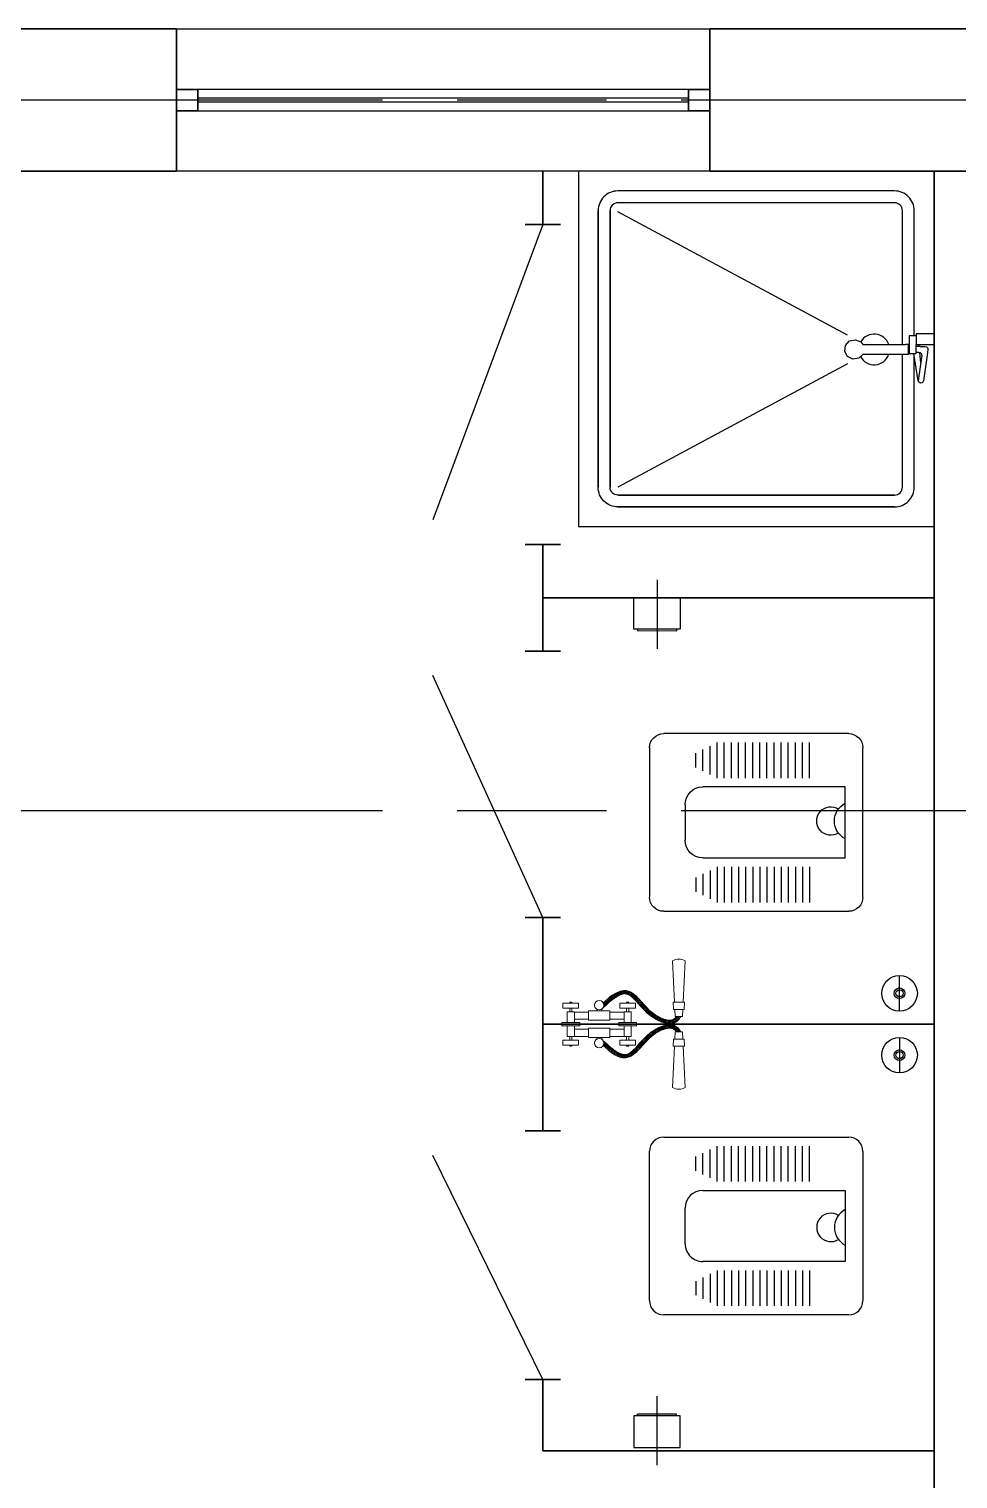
# Model space of a CAD drawing. Header units: inches. Extents: x 2870606 to 3671143, y -733551 to -473558.
# Drawn here: x 3207542 to 3210154, y -502303 to -498223 of the extents above; entities that cross this region are included whole.
import ezdxf

# ---------------------------------------------------------------- set-up
doc = ezdxf.new("R2010")
doc.units = ezdxf.units.IN
doc.header["$MEASUREMENT"] = 0
doc.linetypes.add('ACAD_ISO08W100', pattern=[36, 24, -3, 6, -3])
doc.layers.add('_0', color=7, linetype='Continuous', lineweight=25)
doc.layers.add('A_Windows', color=160, linetype='Continuous')

# ---------------------------------------------------------------- blocks, each defined once
blk = doc.blocks.new('hdyer')
for p, q in [((-112315.8, -307129.6), (-112315.8, -308129.6)), ((-112559.4, -307590.9), (-113204.7, -307243.8)), ((-112365.8, -307592.6), (-112385.8, -307592.6)), ((-112385.8, -307592.6), (-112385.8, -307612.6)), ((-112315.8, -307587.6), (-112365.8, -307587.6)), ((-112365.8, -307587.6), (-112365.8, -307617.6)), ((-112566.4, -307637.4), (-112564.9, -307620.2)), ((-112564.9, -307620.2), (-112553.3, -307607.4)), ((-112553.3, -307607.4), (-112536.3, -307603.7)), ((-112536.3, -307603.7), (-112522, -307609.5)), ((-112522, -307609.5), (-112515.8, -307617.6)), ((-112515.8, -307617.6), (-112396, -307617.6)), ((-112388, -307617.6), (-112396, -307617.6)), ((-112388, -307645.6), (-112388, -307617.6)), ((-112388, -307622.8), (-112387.9, -307622.9)), ((-112385.8, -307622.9), (-112388, -307622.9)), ((-112385.8, -307612.6), (-112385.8, -307642.6)), ((-112365.8, -307617.6), (-112315.8, -307617.6)), ((-112365.8, -307642.6), (-112365.8, -307617.6)), ((-112354.7, -307622.9), (-112365.8, -307622.9)), ((-112358.6, -307620.6), (-112358.2, -307618.5)), ((-112358.2, -307622.9), (-112358.6, -307620.6)), ((-112358.2, -307618.5), (-112357.5, -307617.6)), ((-112354.7, -307622.9), (-112341.4, -307622.9)), ((-112341.4, -307622.9), (-112336.8, -307624.1)), ((-112336.8, -307624.1), (-112333.6, -307627.7)), ((-112332.9, -307631.6), (-112334, -307640.1)), ((-112333.6, -307627.7), (-112332.9, -307631.6)), ((-112559.4, -307671.5), (-113204.7, -308018.5)), ((-112559.3, -307651), (-112566.4, -307637.4)), ((-112544.2, -307658.8), (-112559.3, -307651)), ((-112527.5, -307656.1), (-112544.2, -307658.8)), ((-112515.8, -307645.6), (-112527.5, -307656.1)), ((-112388, -307645.6), (-112515.8, -307645.6)), ((-112385.8, -307639.9), (-112388, -307639.9)), ((-112385.8, -307642.6), (-112365.8, -307642.6)), ((-112360.3, -307719.9), (-112372.7, -307642.6)), ((-112358.3, -307639.9), (-112365.8, -307639.9)), ((-112349.7, -307648.6), (-112360, -307718.7)), ((-112353.7, -307641.1), (-112358.3, -307639.9)), ((-112352.5, -307667.5), (-112356.2, -307640.5)), ((-112350.5, -307644.7), (-112353.7, -307641.1)), ((-112349.7, -307648.6), (-112350.5, -307644.7)), ((-112336, -307653.8), (-112340.8, -307686.6)), ((-112334, -307640.1), (-112336, -307653.8)), ((-112340.8, -307686.6), (-112345.6, -307719.4)), ((-112358.3, -307723.2), (-112360.3, -307719.9)), ((-112360.3, -307719.9), (-112360.3, -307719.9)), ((-112355.7, -307725.2), (-112358.3, -307723.2)), ((-112352.7, -307725.6), (-112355.7, -307725.2)), ((-112349.5, -307724.9), (-112352.7, -307725.6)), ((-112346.8, -307722.6), (-112349.5, -307724.9)), ((-112345.6, -307719.4), (-112346.8, -307722.6)), ((-113315.8, -308129.6), (-112315.8, -308129.6))]:
    blk.add_line(p, q)
blk.add_lwpolyline([(-112315.8, -307129.6), (-113315.8, -307129.6), (-113315.8, -308129.6)])
for points in [[(-112426.9, -307185.2), (-113204.7, -307185.2, 0.414214), (-113260.2, -307240.7), (-113260.2, -308018.5, 0.141372)], [(-112371.4, -307592.6), (-112371.4, -307240.7, 0.414214), (-112426.9, -307185.2)], [(-112426.9, -307218.5), (-113204.7, -307218.5, 0.414214), (-113226.9, -307240.7), (-113226.9, -308018.5, 0.139565)], [(-112404.7, -307617.6), (-112404.7, -307240.7, 0.414214), (-112426.9, -307218.5)], [(-112426.9, -308074.1), (-113204.7, -308074.1, -0.414214), (-113260.2, -308018.5), (-113260.2, -307240.7, -0.141372)], [(-112426.9, -308040.7), (-113204.7, -308040.7, -0.414214), (-113226.9, -308018.5), (-113226.9, -307240.7, -0.139565)], [(-113204.7, -308040.7), (-112426.9, -308040.7, 0.414214), (-112404.7, -308018.5), (-112404.7, -307645.6)], [(-113204.7, -308074.1), (-112426.9, -308074.1, 0.414214), (-112371.4, -308018.5), (-112371.4, -307650.8)]]:
    blk.add_lwpolyline(points, format="xyb")
for start, end in [(18.2826, 150.032), (208.2139, 340.5433)]:
    blk.add_arc((-112484.4, -307631.2), 43.3, start, end)
blk = doc.blocks.new('hdyhd')
for p, q in [((732050.4, 105598.5), (732470.4, 105598.5)), ((732010.4, 105038.5), (732010.4, 105558.5)), ((732160.4, 105548.5), (732360.4, 105548.5)), ((732160.4, 105148.5), (732160.4, 105548.5)), ((732360.4, 105548.5), (732360.4, 105148.5)), ((732510.4, 105558.5), (732510.4, 105038.5)), ((732135.4, 105448.7), (732035.4, 105448.7)), ((732135.4, 105428.7), (732035.4, 105428.7)), ((732385.4, 105448.7), (732485.4, 105448.7)), ((732385.4, 105428.7), (732485.4, 105428.7)), ((732135.4, 105408.7), (732035.4, 105408.7)), ((732135.4, 105388.7), (732035.4, 105388.7)), ((732385.4, 105408.7), (732485.4, 105408.7)), ((732385.4, 105388.7), (732485.4, 105388.7)), ((732135.4, 105368.7), (732035.4, 105368.7)), ((732135.4, 105348.7), (732035.4, 105348.7)), ((732385.4, 105368.7), (732485.4, 105368.7)), ((732385.4, 105348.7), (732485.4, 105348.7)), ((732135.4, 105328.7), (732035.4, 105328.7)), ((732135.4, 105308.7), (732035.4, 105308.7)), ((732385.4, 105328.7), (732485.4, 105328.7)), ((732385.4, 105308.7), (732485.4, 105308.7)), ((732135.4, 105288.7), (732035.4, 105288.7)), ((732135.4, 105268.7), (732035.4, 105268.7)), ((732385.4, 105288.7), (732485.4, 105288.7)), ((732385.4, 105268.7), (732485.4, 105268.7)), ((732135.4, 105248.7), (732035.4, 105248.7)), ((732135.4, 105228.7), (732035.4, 105228.7)), ((732385.4, 105248.7), (732485.4, 105248.7)), ((732385.4, 105228.7), (732485.4, 105228.7)), ((732135.4, 105208.7), (732035.4, 105208.7)), ((732135.4, 105188.7), (732035.4, 105188.7)), ((732385.4, 105208.7), (732485.4, 105208.7)), ((732385.4, 105188.7), (732485.4, 105188.7)), ((732125.4, 105168.7), (732045.4, 105168.7)), ((732115.4, 105148.7), (732055.4, 105148.7)), ((732395.4, 105168.7), (732475.4, 105168.7)), ((732405.4, 105148.7), (732465.4, 105148.7)), ((732105.4, 105128.7), (732065.4, 105128.7)), ((732310.4, 105098.5), (732210.4, 105098.5)), ((732415.4, 105128.7), (732455.4, 105128.7)), ((732470.4, 104998.5), (732050.4, 104998.5))]:
    blk.add_line(p, q)
for centre, radius, start, end in [((732050.4, 105558.5), 40, 90, 180), ((732470.4, 105558.5), 40, 0, 90), ((732264.4, 105575.1), 56.7, 208.0725, 331.9275), ((732264.4, 105508.5), 40, 147.9101, 32.09), ((732210.4, 105148.5), 50, 180, 270), ((732310.4, 105148.5), 50, 270, 0), ((732050.4, 105038.5), 40, 180, 270), ((732470.4, 105038.5), 40, 270, 360)]:
    blk.add_arc(centre, radius, start, end)
blk = doc.blocks.new('*U65')
at = {"color": 7, "lineweight": 30}
for points in [[(0, 60), (60, 60), (60, 0), (0, 0)], [(1500, 60), (1440, 60), (1440, 0), (1500, 0)]]:
    blk.add_lwpolyline(points, close=True, dxfattribs=at)
at = {"color": 4, "lineweight": 25}
for points in [[(60, 60), (1440, 60), (1440, 0), (60, 0)], [(60, 35), (1440, 35), (1440, 25), (60, 25)]]:
    blk.add_lwpolyline(points, close=True, dxfattribs=at)

msp = doc.modelspace()

# ---------------------------------------------------------------- linework, layer by layer
at = {"lineweight": 30}
for p, q in [((3207956.57, -498223.13), (3207956.57, -498623.13)), ((3209456.57, -498623.13), (3209456.57, -498223.13)), ((3208986.57, -498623.13, 10.18), (3208986.57, -498773.13, 10.18)), ((3210956.57, -498623.13), (3209456.57, -498623.13)), ((3210086.57, -504253.13, -26.38), (3210086.57, -498623.13, 10.18)), ((3208936.57, -498773.13, 10.18), (3209036.57, -498773.13, 10.18)), ((3208936.57, -499673.13, 10.18), (3209036.57, -499673.13, 10.18)), ((3208986.57, -499673.13, 10.18), (3208986.57, -499823.13, 10.18)), ((3208986.57, -499773.13, 10.18), (3208986.57, -499973.13, 10.18)), ((3208986.57, -499823.13, 10.18), (3210086.57, -499823.13, 10.18)), ((3208936.57, -499973.13, 10.18), (3209036.57, -499973.13, 10.18)), ((3208936.57, -500723.13, 10.18), (3209036.57, -500723.13, 10.18)), ((3208986.57, -500723.13, 10.18), (3208986.57, -501023.13, 10.18)), ((3208986.57, -501023.13, 10.18), (3208986.57, -501323.13, 10.18)), ((3208986.57, -501023.13, 10.18), (3210086.57, -501023.13, 10.18)), ((3208936.57, -501323.13, 10.18), (3209036.57, -501323.13, 10.18)), ((3208936.57, -502023.13, 10.18), (3209036.57, -502023.13, 10.18)), ((3208986.57, -502023.13, 10.18), (3208986.57, -502223.13, 10.18)), ((3208986.57, -502223.13, 10.18), (3210086.57, -502223.13, 10.18))]:
    msp.add_line(p, q, dxfattribs=at)
for p, q in [((3207956.57, -498223.13), (3209456.57, -498223.13)), ((3209456.57, -498623.13), (3207956.57, -498623.13)), ((3208986.57, -498773.13, 10.18), (3208677.1, -499604.11, 10.18)), ((3208986.57, -500723.13, 10.18), (3208677.1, -500042.15, 10.18)), ((3208986.57, -502023.13, 10.18), (3208677.1, -501392.15, 10.18))]:
    msp.add_line(p, q)
at = {"color": 252, "linetype": 'ACAD_ISO08W100', "ltscale": 70}
for p, q in [((3216095.49, -498423.13), (3150201.8, -498423.13)), ((3216095.49, -500423.13), (3150201.8, -500423.13))]:
    msp.add_line(p, q, dxfattribs=at)
at = {"color": 153, "linetype": 'ByBlock', "lineweight": 5}
for p, q in [((3209351.2, -500845.14, 10.18), (3209357.09, -500961.27, 10.18)), ((3209386.83, -500845.14, 10.18), (3209380.95, -500961.27, 10.18)), ((3209043.29, -500977.94, 10.18), (3209043.29, -500963.94, 10.18)), ((3209087.29, -500963.94, 10.18), (3209043.29, -500963.94, 10.18)), ((3209062.29, -500963.94, 10.18), (3209062.29, -500960.98, 10.18)), ((3209062.29, -500960.98, 10.18), (3209068.29, -500960.98, 10.18)), ((3209068.29, -500963.94, 10.18), (3209068.29, -500960.98, 10.18)), ((3209087.29, -500977.94, 10.18), (3209087.29, -500963.94, 10.18)), ((3209156.66, -500962.6, 10.18), (3209161.79, -500971.48, 10.18)), ((3209156.91, -500963.77, 10.18), (3209218.44, -500928.25, 10.18)), ((3209157.82, -500965.99, 10.18), (3209222.27, -500928.78, 10.18)), ((3209158.3, -500971.21, 10.18), (3209169.29, -500964.87, 10.18)), ((3209158.31, -500968.46, 10.18), (3209180.02, -500955.92, 10.18)), ((3209161.15, -500958.57, 10.18), (3209213.78, -500928.19, 10.18)), ((3209163.91, -500956.11, 10.18), (3209169.08, -500965.05, 10.18)), ((3209170.61, -500950.36, 10.18), (3209207.18, -500929.25, 10.18)), ((3209171.27, -500949.81, 10.18), (3209176.46, -500958.8, 10.18)), ((3209178.83, -500943.85, 10.18), (3209184.02, -500952.84, 10.18)), ((3209186.69, -500938.42, 10.18), (3209191.85, -500947.34, 10.18)), ((3209195, -500933.76, 10.18), (3209200.1, -500942.59, 10.18)), ((3209203.29, -500977.94, 10.18), (3209203.29, -500963.94, 10.18)), ((3209203.29, -500963.94, 10.18), (3209247.29, -500963.94, 10.18)), ((3209203.92, -500930.16, 10.18), (3209209.08, -500939.09, 10.18)), ((3209209.26, -500939.04, 10.18), (3209225.61, -500929.6, 10.18)), ((3209213.78, -500928.19, 10.18), (3209219.5, -500938.09, 10.18)), ((3209215.84, -500937.99, 10.18), (3209228.63, -500930.61, 10.18)), ((3209220.27, -500938.19, 10.18), (3209231.4, -500931.76, 10.18)), ((3209222.29, -500963.94, 10.18), (3209222.29, -500960.98, 10.18)), ((3209228.29, -500960.98, 10.18), (3209222.29, -500960.98, 10.18)), ((3209223.73, -500938.94, 10.18), (3209233.98, -500933.02, 10.18)), ((3209225.59, -500929.59, 10.18), (3209234.04, -500944.22, 10.18)), ((3209226.67, -500939.99, 10.18), (3209236.4, -500934.37, 10.18)), ((3209228.29, -500963.94, 10.18), (3209228.29, -500960.98, 10.18)), ((3209229.28, -500941.23, 10.18), (3209238.7, -500935.79, 10.18)), ((3209231.65, -500942.61, 10.18), (3209240.88, -500937.28, 10.18)), ((3209233.86, -500944.09, 10.18), (3209242.97, -500938.83, 10.18)), ((3209235.93, -500945.64, 10.18), (3209244.98, -500940.42, 10.18)), ((3209237.9, -500947.26, 10.18), (3209246.91, -500942.05, 10.18)), ((3209239.78, -500948.92, 10.18), (3209248.77, -500943.73, 10.18)), ((3209241.13, -500937.46, 10.18), (3209260.97, -500971.82, 10.18)), ((3209241.6, -500950.61, 10.18), (3209250.57, -500945.44, 10.18)), ((3209243.37, -500952.34, 10.18), (3209252.31, -500947.18, 10.18)), ((3209245.1, -500954.1, 10.18), (3209254.01, -500948.95, 10.18)), ((3209246.78, -500955.87, 10.18), (3209255.67, -500950.74, 10.18)), ((3209247.29, -500977.94, 10.18), (3209247.29, -500963.94, 10.18)), ((3209248.45, -500957.66, 10.18), (3209257.32, -500952.54, 10.18)), ((3209250.09, -500959.47, 10.18), (3209258.95, -500954.35, 10.18)), ((3209251.71, -500961.28, 10.18), (3209260.57, -500956.16, 10.18)), ((3209253.32, -500963.1, 10.18), (3209262.18, -500957.98, 10.18)), ((3209254.92, -500964.92, 10.18), (3209263.79, -500959.8, 10.18)), ((3209256.52, -500966.75, 10.18), (3209265.39, -500961.63, 10.18)), ((3209258.12, -500968.58, 10.18), (3209267, -500963.45, 10.18)), ((3209259.72, -500970.4, 10.18), (3209268.6, -500965.27, 10.18)), ((3209267.41, -500963.92, 10.18), (3209286.54, -500997.06, 10.18)), ((3209353.08, -500961.27, 10.18), (3209354.1, -500981.27, 10.18)), ((3209353.08, -500961.27, 10.18), (3209384.95, -500961.27, 10.18)), ((3209384.95, -500961.27, 10.18), (3209383.94, -500981.27, 10.18)), ((3209087.29, -500977.94, 10.18), (3209043.29, -500977.94, 10.18)), ((3209055.29, -501018.13, 10.18), (3209055.29, -500988.13, 10.18)), ((3209075.29, -500988.13, 10.18), (3209055.29, -500988.13, 10.18)), ((3209062.29, -500988.13, 10.18), (3209062.29, -500977.94, 10.18)), ((3209068.29, -500988.13, 10.18), (3209068.29, -500977.94, 10.18)), ((3209075.29, -501018.13, 10.18), (3209075.29, -500988.13, 10.18)), ((3209075.29, -500988.92, 10.18), (3209115.29, -500988.92, 10.18)), ((3209115.29, -501012.14, 10.18), (3209115.29, -500985.92, 10.18)), ((3209115.29, -500985.92, 10.18), (3209175.29, -500985.92, 10.18)), ((3209138.29, -500985.92, 10.18), (3209138.29, -500980.84, 10.18)), ((3209152.29, -500985.92, 10.18), (3209152.29, -500980.84, 10.18)), ((3209157.53, -500974.41, 10.18), (3209160.3, -500972.81, 10.18)), ((3209175.29, -501012.14, 10.18), (3209175.29, -500985.92, 10.18)), ((3209175.29, -500988.92, 10.18), (3209215.29, -500988.92, 10.18)), ((3209203.29, -500977.94, 10.18), (3209247.29, -500977.94, 10.18)), ((3209215.29, -501018.13, 10.18), (3209215.29, -500988.13, 10.18)), ((3209215.29, -500988.13, 10.18), (3209235.29, -500988.13, 10.18)), ((3209222.29, -500988.13, 10.18), (3209222.29, -500977.94, 10.18)), ((3209228.29, -500988.13, 10.18), (3209228.29, -500977.94, 10.18)), ((3209235.29, -501018.13, 10.18), (3209235.29, -500988.13, 10.18)), ((3209261.33, -500972.22, 10.18), (3209270.22, -500967.09, 10.18)), ((3209262.94, -500974.04, 10.18), (3209271.85, -500968.9, 10.18)), ((3209264.57, -500975.85, 10.18), (3209273.48, -500970.7, 10.18)), ((3209266.21, -500977.65, 10.18), (3209275.14, -500972.5, 10.18)), ((3209267.86, -500979.45, 10.18), (3209276.81, -500974.28, 10.18)), ((3209269.54, -500981.23, 10.18), (3209278.5, -500976.05, 10.18)), ((3209271.23, -500983, 10.18), (3209280.22, -500977.81, 10.18)), ((3209272.95, -500984.76, 10.18), (3209281.96, -500979.56, 10.18)), ((3209274.7, -500986.5, 10.18), (3209283.74, -500981.28, 10.18)), ((3209276.48, -500988.22, 10.18), (3209285.55, -500982.99, 10.18)), ((3209278.29, -500989.93, 10.18), (3209287.39, -500984.67, 10.18)), ((3209280.13, -500991.61, 10.18), (3209289.28, -500986.33, 10.18)), ((3209282.02, -500993.27, 10.18), (3209291.21, -500987.96, 10.18)), ((3209283.94, -500994.91, 10.18), (3209293.19, -500989.57, 10.18)), ((3209285.89, -500996.53, 10.18), (3209295.22, -500991.15, 10.18)), ((3209287.89, -500998.13, 10.18), (3209297.29, -500992.7, 10.18)), ((3209289.92, -500999.71, 10.18), (3209299.41, -500994.23, 10.18)), ((3209292, -501001.26, 10.18), (3209301.58, -500995.72, 10.18)), ((3209293.24, -500989.61, 10.18), (3209304.81, -501009.65, 10.18)), ((3209294.12, -501002.78, 10.18), (3209303.8, -500997.19, 10.18)), ((3209296.28, -501004.28, 10.18), (3209306.08, -500998.63, 10.18)), ((3209298.49, -501005.76, 10.18), (3209308.41, -501000.03, 10.18)), ((3209300.75, -501007.2, 10.18), (3209310.8, -501001.4, 10.18)), ((3209303.06, -501008.62, 10.18), (3209313.26, -501002.73, 10.18)), ((3209305.43, -501010, 10.18), (3209315.78, -501004.02, 10.18)), ((3209307.85, -501011.35, 10.18), (3209318.39, -501005.27, 10.18)), ((3209311.16, -501001.6, 10.18), (3209320.08, -501017.04, 10.18)), ((3209333.97, -501021.02, 10.18), (3209368.18, -501001.27, 10.18)), ((3209337.8, -501021.56, 10.18), (3209372.95, -501001.27, 10.18)), ((3209342.09, -501021.83, 10.18), (3209373.18, -501003.88, 10.18)), ((3209354.1, -500981.27, 10.18), (3209383.94, -500981.27, 10.18)), ((3209358.1, -500981.27, 10.18), (3209359.12, -501001.27, 10.18)), ((3209359.12, -501001.27, 10.18), (3209378.92, -501001.27, 10.18)), ((3209361.94, -501002.12, 10.18), (3209363.42, -501001.27, 10.18)), ((3209365.96, -501001.27, 10.18), (3209370, -501008.26, 10.18)), ((3209379.93, -500981.27, 10.18), (3209378.92, -501001.27, 10.18)), ((3209040.29, -501023.13, 10.18), (3209040.29, -501018.13, 10.18)), ((3209090.29, -501018.13, 10.18), (3209040.29, -501018.13, 10.18)), ((3209040.29, -501023.13, 10.18), (3209090.29, -501023.13, 10.18)), ((3209040.29, -501023.13, 10.18), (3209040.29, -501028.13, 10.18)), ((3209040.29, -501023.13, 10.18), (3209090.29, -501023.13, 10.18)), ((3209090.29, -501028.13, 10.18), (3209040.29, -501028.13, 10.18)), ((3209055.29, -501028.13, 10.18), (3209055.29, -501058.13, 10.18)), ((3209075.29, -501009.14, 10.18), (3209115.29, -501009.14, 10.18)), ((3209075.29, -501028.13, 10.18), (3209075.29, -501058.13, 10.18)), ((3209075.29, -501037.12, 10.18), (3209115.29, -501037.12, 10.18)), ((3209090.29, -501023.13, 10.18), (3209090.29, -501018.13, 10.18)), ((3209090.29, -501023.13, 10.18), (3209090.29, -501028.13, 10.18)), ((3209115.29, -501012.14, 10.18), (3209175.29, -501012.14, 10.18)), ((3209115.29, -501034.12, 10.18), (3209115.29, -501060.34, 10.18)), ((3209115.29, -501034.12, 10.18), (3209175.29, -501034.12, 10.18)), ((3209175.29, -501009.14, 10.18), (3209215.29, -501009.14, 10.18)), ((3209175.29, -501034.12, 10.18), (3209175.29, -501060.34, 10.18)), ((3209175.29, -501037.12, 10.18), (3209215.29, -501037.12, 10.18)), ((3209200.29, -501023.13, 10.18), (3209200.29, -501018.13, 10.18)), ((3209200.29, -501018.13, 10.18), (3209250.29, -501018.13, 10.18)), ((3209200.29, -501023.13, 10.18), (3209250.29, -501023.13, 10.18)), ((3209200.29, -501023.13, 10.18), (3209200.29, -501028.13, 10.18)), ((3209200.29, -501023.13, 10.18), (3209250.29, -501023.13, 10.18)), ((3209200.29, -501028.13, 10.18), (3209250.29, -501028.13, 10.18)), ((3209215.29, -501028.13, 10.18), (3209215.29, -501058.13, 10.18)), ((3209235.29, -501028.13, 10.18), (3209235.29, -501058.13, 10.18)), ((3209250.29, -501023.13, 10.18), (3209250.29, -501018.13, 10.18)), ((3209250.29, -501023.13, 10.18), (3209250.29, -501028.13, 10.18)), ((3209289.92, -501046.55, 10.18), (3209299.41, -501052.03, 10.18)), ((3209292, -501045, 10.18), (3209301.58, -501050.54, 10.18)), ((3209293.24, -501056.65, 10.18), (3209304.81, -501036.61, 10.18)), ((3209294.12, -501043.48, 10.18), (3209303.8, -501049.07, 10.18)), ((3209296.28, -501041.98, 10.18), (3209306.08, -501047.63, 10.18)), ((3209298.49, -501040.5, 10.18), (3209308.41, -501046.23, 10.18)), ((3209300.75, -501039.06, 10.18), (3209310.8, -501044.86, 10.18)), ((3209303.06, -501037.64, 10.18), (3209313.26, -501043.53, 10.18)), ((3209305.43, -501036.26, 10.18), (3209315.78, -501042.24, 10.18)), ((3209307.85, -501034.91, 10.18), (3209318.39, -501040.99, 10.18)), ((3209310.34, -501012.66, 10.18), (3209321.08, -501006.47, 10.18)), ((3209310.34, -501033.6, 10.18), (3209321.08, -501039.79, 10.18)), ((3209311.16, -501044.66, 10.18), (3209320.08, -501029.22, 10.18)), ((3209312.91, -501013.93, 10.18), (3209323.87, -501007.6, 10.18)), ((3209312.91, -501032.33, 10.18), (3209323.87, -501038.66, 10.18)), ((3209315.55, -501015.16, 10.18), (3209326.78, -501008.67, 10.18)), ((3209315.55, -501031.1, 10.18), (3209326.78, -501037.59, 10.18)), ((3209318.28, -501016.33, 10.18), (3209329.83, -501009.66, 10.18)), ((3209318.28, -501029.93, 10.18), (3209329.83, -501036.6, 10.18)), ((3209321.12, -501017.44, 10.18), (3209333.08, -501010.54, 10.18)), ((3209321.12, -501028.82, 10.18), (3209333.08, -501035.72, 10.18)), ((3209324.08, -501018.48, 10.18), (3209336.59, -501011.26, 10.18)), ((3209324.08, -501027.78, 10.18), (3209336.59, -501035, 10.18)), ((3209326.11, -501008.44, 10.18), (3209333.3, -501020.9, 10.18)), ((3209326.11, -501037.82, 10.18), (3209333.3, -501025.36, 10.18)), ((3209327.18, -501019.44, 10.18), (3209340.51, -501011.75, 10.18)), ((3209327.18, -501026.82, 10.18), (3209340.51, -501034.52, 10.18)), ((3209330.46, -501020.3, 10.18), (3209345.26, -501011.75, 10.18)), ((3209330.46, -501025.96, 10.18), (3209345.26, -501034.51, 10.18)), ((3209333.97, -501025.24, 10.18), (3209368.18, -501044.99, 10.18)), ((3209337.8, -501024.7, 10.18), (3209372.95, -501044.99, 10.18)), ((3209338.93, -501011.6, 10.18), (3209344.81, -501021.79, 10.18)), ((3209338.93, -501034.67, 10.18), (3209344.81, -501024.47, 10.18)), ((3209342.09, -501024.43, 10.18), (3209373.18, -501042.38, 10.18)), ((3209347.24, -501021.61, 10.18), (3209369.71, -501008.63, 10.18)), ((3209347.24, -501024.65, 10.18), (3209369.71, -501037.63, 10.18)), ((3209349.62, -501011.07, 10.18), (3209354.75, -501019.95, 10.18)), ((3209349.62, -501035.2, 10.18), (3209354.75, -501026.31, 10.18)), ((3209355.06, -501019.84, 10.18), (3209364.15, -501014.6, 10.18)), ((3209355.06, -501026.42, 10.18), (3209364.15, -501031.67, 10.18)), ((3209357.94, -501006.42, 10.18), (3209363.13, -501015.42, 10.18)), ((3209357.94, -501039.84, 10.18), (3209363.13, -501030.84, 10.18)), ((3209358.1, -501064.99, 10.18), (3209359.12, -501044.99, 10.18)), ((3209359.12, -501044.99, 10.18), (3209378.92, -501044.99, 10.18)), ((3209361.94, -501044.14, 10.18), (3209363.42, -501044.99, 10.18)), ((3209365.96, -501044.99, 10.18), (3209370, -501038, 10.18)), ((3209379.93, -501064.99, 10.18), (3209378.92, -501044.99, 10.18)), ((3209043.29, -501068.32, 10.18), (3209043.29, -501082.32, 10.18)), ((3209087.29, -501068.32, 10.18), (3209043.29, -501068.32, 10.18)), ((3209087.29, -501082.32, 10.18), (3209043.29, -501082.32, 10.18)), ((3209075.29, -501058.13, 10.18), (3209055.29, -501058.13, 10.18)), ((3209062.29, -501058.13, 10.18), (3209062.29, -501068.32, 10.18)), ((3209062.29, -501082.32, 10.18), (3209062.29, -501085.28, 10.18)), ((3209062.29, -501085.28, 10.18), (3209068.29, -501085.28, 10.18)), ((3209068.29, -501058.13, 10.18), (3209068.29, -501068.32, 10.18)), ((3209068.29, -501082.32, 10.18), (3209068.29, -501085.28, 10.18)), ((3209075.29, -501057.34, 10.18), (3209115.29, -501057.34, 10.18)), ((3209087.29, -501068.32, 10.18), (3209087.29, -501082.32, 10.18)), ((3209115.29, -501060.34, 10.18), (3209175.29, -501060.34, 10.18)), ((3209138.29, -501060.34, 10.18), (3209138.29, -501065.42, 10.18)), ((3209152.29, -501060.34, 10.18), (3209152.29, -501065.42, 10.18)), ((3209156.66, -501083.66, 10.18), (3209161.79, -501074.78, 10.18)), ((3209156.91, -501082.49, 10.18), (3209218.44, -501118.02, 10.18)), ((3209157.53, -501071.85, 10.18), (3209160.3, -501073.45, 10.18)), ((3209157.82, -501080.27, 10.18), (3209222.27, -501117.48, 10.18)), ((3209158.3, -501075.05, 10.18), (3209169.29, -501081.39, 10.18)), ((3209158.31, -501077.8, 10.18), (3209180.02, -501090.34, 10.18)), ((3209161.15, -501087.69, 10.18), (3209213.78, -501118.07, 10.18)), ((3209163.91, -501090.15, 10.18), (3209169.08, -501081.21, 10.18)), ((3209171.27, -501096.45, 10.18), (3209176.46, -501087.46, 10.18)), ((3209175.29, -501057.34, 10.18), (3209215.29, -501057.34, 10.18)), ((3209203.29, -501068.32, 10.18), (3209203.29, -501082.32, 10.18)), ((3209203.29, -501068.32, 10.18), (3209247.29, -501068.32, 10.18)), ((3209203.29, -501082.32, 10.18), (3209247.29, -501082.32, 10.18)), ((3209215.29, -501058.13, 10.18), (3209235.29, -501058.13, 10.18)), ((3209222.29, -501058.13, 10.18), (3209222.29, -501068.32, 10.18)), ((3209222.29, -501082.32, 10.18), (3209222.29, -501085.28, 10.18)), ((3209228.29, -501085.28, 10.18), (3209222.29, -501085.28, 10.18)), ((3209228.29, -501058.13, 10.18), (3209228.29, -501068.32, 10.18)), ((3209228.29, -501082.32, 10.18), (3209228.29, -501085.28, 10.18)), ((3209241.13, -501108.8, 10.18), (3209260.97, -501074.44, 10.18)), ((3209247.29, -501068.32, 10.18), (3209247.29, -501082.32, 10.18)), ((3209250.09, -501086.8, 10.18), (3209258.95, -501091.91, 10.18)), ((3209251.71, -501084.98, 10.18), (3209260.57, -501090.1, 10.18)), ((3209253.32, -501083.16, 10.18), (3209262.18, -501088.28, 10.18)), ((3209254.92, -501081.34, 10.18), (3209263.79, -501086.46, 10.18)), ((3209256.52, -501079.51, 10.18), (3209265.39, -501084.63, 10.18)), ((3209258.12, -501077.69, 10.18), (3209267, -501082.81, 10.18)), ((3209259.72, -501075.86, 10.18), (3209268.6, -501080.99, 10.18)), ((3209261.33, -501074.04, 10.18), (3209270.22, -501079.17, 10.18)), ((3209262.94, -501072.22, 10.18), (3209271.85, -501077.36, 10.18)), ((3209264.57, -501070.41, 10.18), (3209273.48, -501075.56, 10.18)), ((3209266.21, -501068.61, 10.18), (3209275.14, -501073.76, 10.18)), ((3209267.41, -501082.34, 10.18), (3209286.54, -501049.2, 10.18)), ((3209267.86, -501066.81, 10.18), (3209276.81, -501071.98, 10.18)), ((3209269.54, -501065.03, 10.18), (3209278.5, -501070.21, 10.18)), ((3209271.23, -501063.26, 10.18), (3209280.22, -501068.45, 10.18)), ((3209272.95, -501061.5, 10.18), (3209281.96, -501066.71, 10.18)), ((3209274.7, -501059.76, 10.18), (3209283.74, -501064.98, 10.18)), ((3209276.48, -501058.04, 10.18), (3209285.55, -501063.27, 10.18)), ((3209278.29, -501056.33, 10.18), (3209287.39, -501061.59, 10.18)), ((3209280.13, -501054.65, 10.18), (3209289.28, -501059.93, 10.18)), ((3209282.02, -501052.99, 10.18), (3209291.21, -501058.3, 10.18)), ((3209283.94, -501051.35, 10.18), (3209293.19, -501056.69, 10.18)), ((3209285.89, -501049.73, 10.18), (3209295.22, -501055.11, 10.18)), ((3209287.89, -501048.13, 10.18), (3209297.29, -501053.56, 10.18)), ((3209351.2, -501201.12, 10.18), (3209357.09, -501084.99, 10.18)), ((3209353.08, -501084.99, 10.18), (3209354.1, -501064.99, 10.18)), ((3209353.08, -501084.99, 10.18), (3209384.95, -501084.99, 10.18)), ((3209354.1, -501064.99, 10.18), (3209383.94, -501064.99, 10.18)), ((3209386.83, -501201.12, 10.18), (3209380.95, -501084.99, 10.18)), ((3209384.95, -501084.99, 10.18), (3209383.94, -501064.99, 10.18)), ((3209170.61, -501095.91, 10.18), (3209207.18, -501117.01, 10.18)), ((3209178.83, -501102.41, 10.18), (3209184.02, -501093.42, 10.18)), ((3209186.69, -501107.84, 10.18), (3209191.85, -501098.92, 10.18)), ((3209195, -501112.5, 10.18), (3209200.1, -501103.67, 10.18)), ((3209203.92, -501116.1, 10.18), (3209209.08, -501107.17, 10.18)), ((3209209.26, -501107.22, 10.18), (3209225.61, -501116.66, 10.18)), ((3209213.78, -501118.08, 10.18), (3209219.5, -501108.17, 10.18)), ((3209215.84, -501108.27, 10.18), (3209228.63, -501115.65, 10.18)), ((3209220.27, -501108.07, 10.18), (3209231.4, -501114.5, 10.18)), ((3209223.73, -501107.32, 10.18), (3209233.98, -501113.24, 10.18)), ((3209225.59, -501116.67, 10.18), (3209234.04, -501102.04, 10.18)), ((3209226.67, -501106.27, 10.18), (3209236.4, -501111.89, 10.18)), ((3209229.28, -501105.03, 10.18), (3209238.7, -501110.47, 10.18)), ((3209231.65, -501103.65, 10.18), (3209240.88, -501108.98, 10.18)), ((3209233.86, -501102.17, 10.18), (3209242.97, -501107.44, 10.18)), ((3209235.93, -501100.62, 10.18), (3209244.98, -501105.84, 10.18)), ((3209237.9, -501099, 10.18), (3209246.91, -501104.21, 10.18)), ((3209239.78, -501097.34, 10.18), (3209248.77, -501102.53, 10.18)), ((3209241.6, -501095.65, 10.18), (3209250.57, -501100.82, 10.18)), ((3209243.37, -501093.92, 10.18), (3209252.31, -501099.08, 10.18)), ((3209245.1, -501092.16, 10.18), (3209254.01, -501097.31, 10.18)), ((3209246.78, -501090.39, 10.18), (3209255.67, -501095.52, 10.18)), ((3209248.45, -501088.6, 10.18), (3209257.32, -501093.72, 10.18))]:
    msp.add_line(p, q, dxfattribs=at)
at = {"lineweight": 30}
for points in [[(3207956.57, -498223.13), (3207006.57, -498223.13)], [(3210956.57, -498223.13), (3209456.57, -498223.13)], [(3207956.57, -498623.13), (3207006.57, -498623.13)]]:
    msp.add_lwpolyline(points, dxfattribs=at)
at = {"color": 153, "linetype": 'ByBlock', "lineweight": 5}
for centre in [(3209145.29, -500969.78, 10.18), (3209145.29, -501076.48, 10.18)]:
    msp.add_circle(centre, 13.09, dxfattribs=at)
for centre, start, end in [((3209369.02, -500875.26, 10.18), 59.39876, 120.60124), ((3209369.02, -501171, 10.18), 239.39876, 300.60124)]:
    msp.add_arc(centre, 35, start, end, dxfattribs=at)
for points in [[(3209156.39, -500962.85, 10.18), (3209173.17, -500947.69, 10.18), (3209190, -500932.8, 10.18), (3209225.67, -500925.34, 10.18), (3209241.31, -500935.6, 10.18), (3209265.16, -500960.67, 10.18), (3209276.65, -500975.87, 10.18), (3209308.26, -501002.12, 10.18), (3209329.3, -501012.03, 10.18), (3209351.74, -501011.71, 10.18), (3209356.63, -501008.89, 10.18), (3209362.63, -501001.27, 10.18)], [(3209156.39, -501083.41, 10.18), (3209173.17, -501098.57, 10.18), (3209190, -501113.46, 10.18), (3209225.67, -501120.92, 10.18), (3209241.31, -501110.66, 10.18), (3209265.16, -501085.59, 10.18), (3209276.65, -501070.39, 10.18), (3209308.26, -501044.14, 10.18), (3209329.3, -501034.23, 10.18), (3209351.74, -501034.55, 10.18), (3209356.63, -501037.37, 10.18), (3209362.63, -501044.99, 10.18)]]:
    msp.add_open_spline(points, degree=3, knots=[0.00681115, 0.00681115, 0.00681115, 0.00681115, 0.06218231, 0.06218231, 0.11038284, 0.11038284, 0.15858336, 0.15858336, 0.21586869, 0.21586869, 0.25018042, 0.25018042, 0.25018042, 0.25018042], dxfattribs=at)
for points in [[(3209156.87, -500975.88, 10.18), (3209219.78, -500938.12, 10.18), (3209279.07, -500990.65, 10.18), (3209365.07, -501013.78, 10.18), (3209374.97, -501001.27, 10.18)], [(3209156.87, -501070.38, 10.18), (3209219.78, -501108.14, 10.18), (3209279.07, -501055.61, 10.18), (3209365.07, -501032.48, 10.18), (3209374.97, -501044.99, 10.18)]]:
    msp.add_spline(points, degree=3, dxfattribs=at)
at = {"layer": '_0'}
for p, q in [((3209307.86, -499773.09, 10.18), (3209307.65, -499966.87, 10.18)), ((3209252.71, -499911.81, 10.18), (3209252.71, -499916.81, 10.18)), ((3209362.71, -499916.93, 10.18), (3209252.71, -499916.81, 10.18)), ((3209362.71, -499911.93, 10.18), (3209362.71, -499916.93, 10.18)), ((3209989.53, -500986.22, 10.18), (3209989.64, -500886.22, 10.18)), ((3209989.53, -501060.04, 10.18), (3209989.64, -501160.04, 10.18)), ((3209307.86, -502263.74, 10.18), (3209307.65, -502069.96, 10.18)), ((3209362.71, -502119.9, 10.18), (3209252.71, -502120.02, 10.18)), ((3209252.71, -502125.02, 10.18), (3209252.71, -502120.02, 10.18)), ((3209362.71, -502124.9, 10.18), (3209362.71, -502119.9, 10.18))]:
    msp.add_line(p, q, dxfattribs=at)
at = {"layer": '_0', "elevation": 10.18}
for points in [[(3209242.81, -499823.02), (3209372.81, -499823.16), (3209372.71, -499911.94), (3209242.71, -499911.8)], [(3209242.81, -502213.81), (3209372.81, -502213.67), (3209372.71, -502124.89), (3209242.71, -502125.03)]]:
    msp.add_lwpolyline(points, close=True, dxfattribs=at)
at = {"layer": '_0'}
for centre, radius in [((3209989.59, -500936.22, 10.18), 50), ((3209989.59, -500936.22, 10.18), 15), ((3209989.59, -500936.22, 10.18), 10), ((3209989.59, -501110.04, 10.18), 50), ((3209989.59, -501110.04, 10.18), 15), ((3209989.59, -501110.04, 10.18), 10)]:
    msp.add_circle(centre, radius, dxfattribs=at)

# ---------------------------------------------------------------- block references
msp.add_blockref('hdyer', (3322402.37, -191493.52, 10.18))
at = {"layer": '_0', "xscale": -1, "rotation": 270.0008044948986}
msp.add_blockref('hdyhd', (3104298.38, -1232717.36, 10.18), dxfattribs=at)
at = {"layer": '_0', "rotation": 269.9991955051014}
msp.add_blockref('hdyhd', (3104298.38, 230671.1, 10.18), dxfattribs=at)
at = {"layer": 'A_Windows', "color": 5, "lineweight": 30, "xscale": -1, "rotation": 359.9999846070635}
msp.add_blockref('*U65', (3209456.57, -498453.13), dxfattribs=at)

doc.saveas('drawing.dxf')
